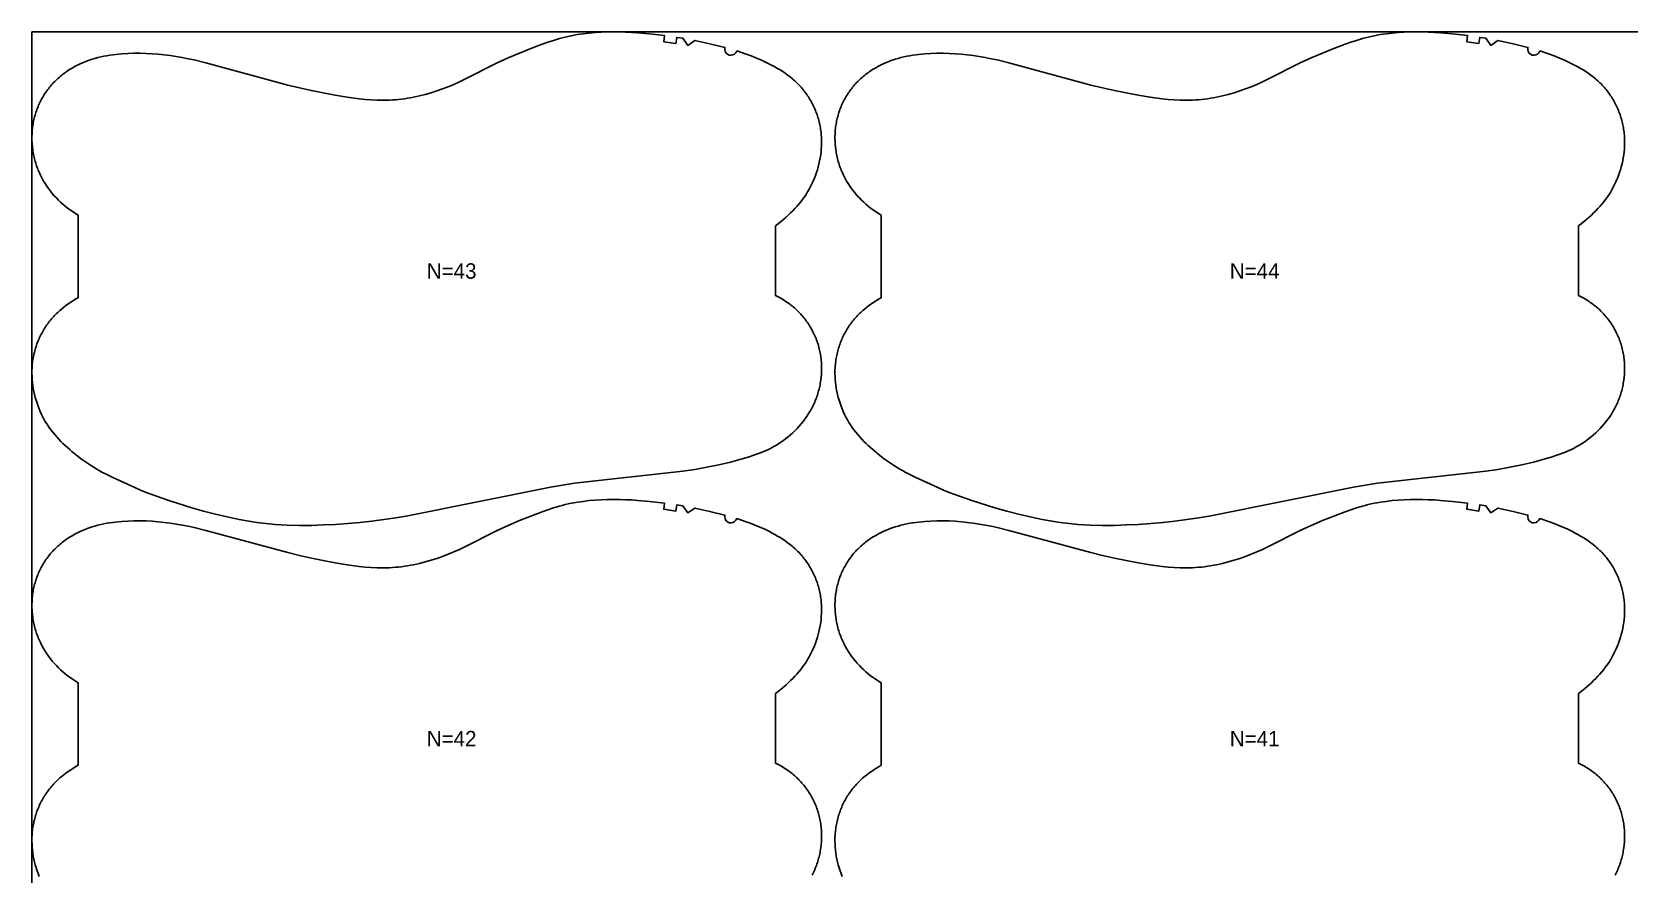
# Model space of a CAD drawing. Header units: inches. Extents: x 0 to 1823, y 0 to 1073.
# Drawn here: x 0 to 519, y 799 to 1073 of the extents above; entities that cross this region are included whole.
import ezdxf

# ---------------------------------------------------------------- set-up
doc = ezdxf.new("R2010")
doc.units = ezdxf.units.IN

msp = doc.modelspace()

# ---------------------------------------------------------------- linework, layer by layer
at = {"layer": '1'}
for points in [[(0, 0), (1822.6441, 0), (1822.6441, 1072.648), (0, 1072.648), (0, 0)], [(229.0674, 1066.4576), (232.1868, 1065.4192), (233.7298, 1064.8539), (235.2591, 1064.2532), (237.0715, 1063.4814), (237.9678, 1063.073), (238.8568, 1062.6488), (239.7379, 1062.2084), (240.6105, 1061.751), (241.4741, 1061.2761), (242.3281, 1060.7831), (243.1718, 1060.2715), (244.0034, 1059.7401), (244.8208, 1059.1879), (245.6222, 1058.6138), (246.4056, 1058.0166), (247.169, 1057.3954), (247.5425, 1057.0755), (247.9103, 1056.7491), (248.2722, 1056.4161), (248.6277, 1056.0764), (248.9769, 1055.7299), (249.3194, 1055.3768), (249.6553, 1055.0171), (249.9844, 1054.651), (250.3066, 1054.2788), (250.6219, 1053.9004), (250.9301, 1053.5162), (251.2312, 1053.1262), (251.525, 1052.7306), (251.8115, 1052.3296), (252.0905, 1051.9233), (252.362, 1051.5118), (252.6259, 1051.0954), (252.8821, 1050.6742), (253.1304, 1050.2483), (253.3709, 1049.818), (253.6033, 1049.3832), (253.8277, 1048.9443), (254.0439, 1048.5013), (254.2519, 1048.0545), (254.4516, 1047.604), (254.643, 1047.1498), (254.826, 1046.6923), (255.0005, 1046.2315), (255.1664, 1045.7676), (255.3237, 1045.3008), (255.4723, 1044.8312), (255.6122, 1044.359), (255.7432, 1043.8843), (255.8654, 1043.4073), (255.9786, 1042.9281), (256.0827, 1042.447), (256.1778, 1041.964), (256.2639, 1041.4793), (256.341, 1040.9931), (256.4092, 1040.5055), (256.4686, 1040.0167), (256.5193, 1039.5268), (256.5613, 1039.0361), (256.5948, 1038.5446), (256.6361, 1037.5601), (256.6441, 1036.5745), (256.6191, 1035.5892), (256.5618, 1034.6053), (256.4727, 1033.6241), (256.3524, 1032.6465), (256.2013, 1031.6732), (256.0198, 1030.705), (255.8084, 1029.7427), (255.5676, 1028.7871), (255.2979, 1027.839), (254.9996, 1026.8992), (254.6732, 1025.9685), (254.3187, 1025.0482), (253.9361, 1024.1392), (253.5255, 1023.243), (253.0868, 1022.3607), (252.62, 1021.4935), (252.1252, 1020.6427), (251.6022, 1019.8094), (251.0514, 1018.9945), (250.4742, 1018.198), (249.8724, 1017.4194), (249.2478, 1016.6582), (248.602, 1015.914), (247.9369, 1015.1864), (247.2541, 1014.4749), (246.5554, 1013.7791), (245.8424, 1013.0985), (245.116, 1012.4327), (244.3769, 1011.7812), (243.6259, 1011.1434), (242.091, 1009.9072), (241.6441, 1009.5701), (241.6441, 986.9804), (241.6676, 986.9693), (242.5444, 986.5203), (243.4063, 986.0425), (244.2518, 985.536), (245.0796, 985.0009), (245.4864, 984.7228), (245.8882, 984.4375), (246.2849, 984.1453), (246.6763, 983.8461), (247.0622, 983.5399), (247.4424, 983.2268), (247.8168, 982.9067), (248.1851, 982.5798), (248.5472, 982.246), (248.9029, 981.9054), (249.2521, 981.558), (249.5946, 981.204), (249.9303, 980.8434), (250.2591, 980.4765), (250.5807, 980.1033), (250.8952, 979.724), (251.2023, 979.3388), (251.502, 978.9477), (251.7941, 978.551), (252.0785, 978.1487), (252.355, 977.741), (252.6236, 977.3281), (252.884, 976.91), (253.1363, 976.487), (253.3801, 976.0591), (253.6155, 975.6265), (253.8423, 975.1894), (254.0604, 974.7478), (254.2699, 974.3021), (254.4707, 973.8524), (254.6628, 973.3989), (254.8461, 972.9417), (255.0206, 972.481), (255.1863, 972.0171), (255.3432, 971.5501), (255.4913, 971.0802), (255.6305, 970.6076), (255.7607, 970.1324), (255.8821, 969.6549), (255.9944, 969.1752), (256.0978, 968.6935), (256.1922, 968.21), (256.2775, 967.7249), (256.3538, 967.2383), (256.4212, 966.7505), (256.4796, 966.2614), (256.5291, 965.7714), (256.5697, 965.2806), (256.6015, 964.789), (256.6244, 964.297), (256.6386, 963.8045), (256.6441, 963.3118), (256.6408, 962.8191), (256.6288, 962.3265), (256.6082, 961.8341), (256.579, 961.3421), (256.4949, 960.36), (256.3766, 959.3813), (256.3048, 958.8937), (256.2244, 958.4075), (256.1355, 957.9227), (256.0382, 957.4396), (255.9324, 956.9584), (255.8181, 956.4791), (255.6953, 956.0021), (255.5641, 955.5273), (255.4245, 955.055), (255.2764, 954.5854), (255.1198, 954.1185), (254.9549, 953.6546), (254.7815, 953.1939), (254.5997, 952.7364), (254.4095, 952.2824), (254.2111, 951.8319), (254.0045, 951.385), (253.7899, 950.9419), (253.5675, 950.5026), (253.3373, 950.0672), (252.8543, 949.2085), (252.342, 948.3667), (251.8015, 947.5424), (251.2338, 946.7365), (250.6401, 945.9496), (250.0214, 945.1825), (249.3785, 944.4359), (248.7122, 943.7102), (248.0232, 943.006), (247.3124, 942.3239), (246.5805, 941.6645), (245.8282, 941.0283), (245.0564, 940.4159), (244.2659, 939.8278), (243.4575, 939.2642), (242.6324, 938.7254), (241.7915, 938.2114), (240.9359, 937.7225), (240.0664, 937.2589), (239.1842, 936.8208), (238.2901, 936.4082), (237.3854, 936.021), (236.4709, 935.6573), (235.5481, 935.3146), (234.6179, 934.9906), (232.7402, 934.3893), (230.8472, 933.8344), (227.0398, 932.8132), (223.2068, 931.9015), (219.3478, 931.1009), (215.4656, 930.4218), (211.5645, 929.8669), (176.3116, 925.9564), (168.5343, 924.6773), (122.1784, 915.3152), (118.2896, 914.6766), (110.4806, 913.6023), (106.5644, 913.1621), (102.6396, 912.8056), (98.7081, 912.5309), (94.7721, 912.3331), (90.8328, 912.2133), (86.8913, 912.18), (82.9514, 912.264), (80.9835, 912.3607), (79.0179, 912.4968), (77.0555, 912.6731), (75.0973, 912.8903), (73.144, 913.1487), (71.1959, 913.4455), (67.3164, 914.1414), (63.4599, 914.9529), (59.6252, 915.8618), (55.811, 916.8541), (51.9676, 917.9403), (44.497, 920.2814), (40.7654, 921.5532), (38.9142, 922.2278), (37.0776, 922.9389), (35.2579, 923.6914), (33.4514, 924.4767), (26.2767, 927.7503), (24.5064, 928.6148), (22.7622, 929.5278), (21.9026, 930.0073), (21.0518, 930.5025), (19.3761, 931.5376), (17.7347, 932.628), (16.1268, 933.7686), (14.5531, 934.9557), (13.0182, 936.192), (12.2672, 936.8297), (11.5281, 937.4812), (10.8017, 938.147), (10.0887, 938.8276), (9.39, 939.5234), (8.7072, 940.2349), (8.042, 940.9625), (7.3963, 941.7067), (6.7716, 942.4679), (6.1698, 943.2465), (5.5927, 944.0431), (5.0419, 944.8579), (4.5189, 945.6912), (4.024, 946.5421), (3.5573, 947.4092), (3.1186, 948.2915), (2.7079, 949.1878), (2.3254, 950.0967), (1.9709, 951.0171), (1.6445, 951.9477), (1.3462, 952.8875), (1.0764, 953.8356), (0.8356, 954.7912), (0.6242, 955.7535), (0.4428, 956.7217), (0.2916, 957.695), (0.1713, 958.6726), (0.0823, 959.6538), (0.025, 960.6377), (0, 961.623), (0.0079, 962.6086), (0.0493, 963.5931), (0.0828, 964.0846), (0.1248, 964.5753), (0.1755, 965.0652), (0.2349, 965.554), (0.3031, 966.0416), (0.3802, 966.5278), (0.4663, 967.0125), (0.5613, 967.4955), (0.6655, 967.9766), (0.7787, 968.4558), (0.9008, 968.9328), (1.0319, 969.4075), (1.1717, 969.8797), (1.3204, 970.3493), (1.4777, 970.8161), (1.6436, 971.28), (1.8181, 971.7408), (2.0011, 972.1983), (2.1924, 972.6525), (2.3922, 973.103), (2.6002, 973.5499), (2.8164, 973.9928), (3.0408, 974.4317), (3.2732, 974.8665), (3.5136, 975.2969), (3.762, 975.7227), (4.0182, 976.1439), (4.282, 976.5604), (4.5536, 976.9718), (4.8326, 977.3781), (5.1191, 977.7791), (5.4129, 978.1747), (5.714, 978.5647), (6.0222, 978.9489), (6.3375, 979.3273), (6.6597, 979.6995), (6.9888, 980.0656), (7.3247, 980.4253), (7.6672, 980.7784), (8.0163, 981.1249), (8.3719, 981.4646), (8.7337, 981.7976), (9.1015, 982.124), (9.4751, 982.4439), (10.2385, 983.0652), (11.0218, 983.6623), (11.8232, 984.2364), (12.6407, 984.7886), (13.4723, 985.32), (14.3159, 985.8317), (15, 986.2265), (15, 1013.0786), (14.8525, 1013.1629), (14.0116, 1013.6768), (13.1865, 1014.2157), (12.3782, 1014.7792), (11.5877, 1015.3674), (10.8159, 1015.9798), (10.0636, 1016.6159), (9.3317, 1017.2754), (8.6208, 1017.9575), (7.9319, 1018.6616), (7.2655, 1019.3874), (6.6226, 1020.134), (6.0039, 1020.9011), (5.4102, 1021.688), (4.8426, 1022.4939), (4.3021, 1023.3182), (3.7898, 1024.16), (3.3068, 1025.0187), (3.0766, 1025.4541), (2.8541, 1025.8934), (2.6396, 1026.3365), (2.433, 1026.7834), (2.2345, 1027.2339), (2.0444, 1027.6879), (1.8626, 1028.1454), (1.6892, 1028.6061), (1.5242, 1029.07), (1.3677, 1029.5369), (1.2196, 1030.0065), (1.08, 1030.4788), (0.9488, 1030.9535), (0.826, 1031.4306), (0.7117, 1031.9099), (0.6059, 1032.3911), (0.5085, 1032.8742), (0.4197, 1033.3589), (0.3393, 1033.8452), (0.2674, 1034.3328), (0.1492, 1035.3115), (0.065, 1036.2936), (0.0358, 1036.7856), (0.0152, 1037.278), (0.0033, 1037.7706), (0, 1038.2633), (0.0054, 1038.756), (0.0196, 1039.2484), (0.0426, 1039.7405), (0.0744, 1040.2321), (0.115, 1040.7229), (0.1645, 1041.2129), (0.2229, 1041.702), (0.2902, 1042.1898), (0.3666, 1042.6764), (0.4519, 1043.1615), (0.5463, 1043.645), (0.6496, 1044.1267), (0.762, 1044.6063), (0.8833, 1045.0839), (1.0136, 1045.559), (1.1528, 1046.0317), (1.3008, 1046.5016), (1.4577, 1046.9686), (1.6235, 1047.4325), (1.798, 1047.8932), (1.9813, 1048.3503), (2.1734, 1048.8039), (2.3741, 1049.2536), (2.5836, 1049.6993), (2.8018, 1050.1408), (3.0285, 1050.578), (3.2639, 1051.0106), (3.5078, 1051.4385), (3.76, 1051.8615), (4.0205, 1052.2796), (4.289, 1052.6925), (4.5656, 1053.1002), (4.85, 1053.5025), (5.142, 1053.8992), (5.4417, 1054.2903), (5.7489, 1054.6755), (6.0633, 1055.0548), (6.385, 1055.428), (6.7137, 1055.7949), (7.0494, 1056.1555), (7.3919, 1056.5095), (7.7411, 1056.8569), (8.0969, 1057.1975), (8.459, 1057.5313), (8.8273, 1057.8582), (9.2017, 1058.1783), (9.5819, 1058.4914), (9.9678, 1058.7976), (10.3591, 1059.0968), (10.7558, 1059.389), (11.1577, 1059.6742), (11.5645, 1059.9524), (12.3923, 1060.4875), (13.2378, 1060.994), (14.0996, 1061.4718), (14.9764, 1061.9208), (15.8671, 1062.3412), (16.7704, 1062.7334), (17.6854, 1063.0979), (18.6109, 1063.435), (19.5459, 1063.7452), (20.4893, 1064.0288), (21.44, 1064.2864), (22.397, 1064.5183), (23.3595, 1064.7258), (24.327, 1064.9101), (25.2987, 1065.0725), (26.2739, 1065.2142), (27.2522, 1065.3366), (29.2148, 1065.5282), (31.1819, 1065.6559), (33.1513, 1065.7226), (35.1214, 1065.7294), (37.0907, 1065.6778), (39.0576, 1065.5694), (41.0213, 1065.4081), (42.981, 1065.1984), (44.9358, 1064.9447), (46.8849, 1064.6505), (48.8272, 1064.3158), (50.7616, 1063.94), (52.6871, 1063.5223), (56.5116, 1062.5742), (83.1473, 1055.3858), (86.9761, 1054.4511), (90.8213, 1053.5865), (94.6828, 1052.798), (98.5583, 1052.0826), (102.4467, 1051.4431), (106.352, 1050.914), (108.3125, 1050.7051), (110.2771, 1050.5455), (112.2447, 1050.4462), (113.2291, 1050.4225), (114.2137, 1050.418), (115.1983, 1050.4338), (116.1826, 1050.4698), (117.1661, 1050.5256), (118.1484, 1050.6008), (119.1293, 1050.6952), (120.1082, 1050.8083), (121.0848, 1050.9397), (122.0588, 1051.0892), (123.0297, 1051.2562), (123.9974, 1051.4404), (125.9228, 1051.8583), (127.8338, 1052.3387), (129.7296, 1052.8779), (131.609, 1053.4724), (133.4698, 1054.1219), (135.3098, 1054.8269), (137.1269, 1055.5876), (138.92, 1056.4021), (140.6939, 1057.2593), (151.2448, 1062.597), (154.8272, 1064.2387), (158.4529, 1065.7843), (162.1102, 1067.2515), (165.801, 1068.6344), (167.661, 1069.2885), (169.5331, 1069.9056), (171.4198, 1070.4727), (172.3693, 1070.7334), (173.3234, 1070.9768), (174.2821, 1071.2016), (175.2452, 1071.4079), (176.2122, 1071.5962), (177.1827, 1071.7669), (179.1323, 1072.0576), (181.0905, 1072.2839), (183.0539, 1072.45), (185.021, 1072.5618), (186.9905, 1072.6257), (188.9612, 1072.648), (190.9319, 1072.6341), (192.9019, 1072.5844), (194.8704, 1072.4981), (196.8367, 1072.3747), (200.7612, 1072.0221), (205.6234, 1071.4432), (205.365, 1069.46), (209.2859, 1068.9109), (209.5847, 1070.8884), (211.5603, 1070.5771), (213.1784, 1068.27), (215.4973, 1069.8711), (220.3749, 1068.7765), (225.2304, 1067.5879), (225.1548, 1066.9701), (225.2728, 1066.3589), (225.5729, 1065.8137), (226.0261, 1065.3871), (226.5885, 1065.1205), (227.2057, 1065.0396), (227.8178, 1065.1524), (228.3656, 1065.4479), (228.796, 1065.8975), (229.0674, 1066.4576)], [(490.0674, 1066.4576), (493.1868, 1065.4192), (494.7298, 1064.8539), (496.2591, 1064.2532), (498.0715, 1063.4814), (498.9678, 1063.073), (499.8568, 1062.6488), (500.7379, 1062.2084), (501.6105, 1061.751), (502.4741, 1061.2761), (503.3281, 1060.7831), (504.1718, 1060.2715), (505.0034, 1059.7401), (505.8208, 1059.1879), (506.6222, 1058.6138), (507.4056, 1058.0166), (508.169, 1057.3954), (508.5425, 1057.0755), (508.9103, 1056.7491), (509.2722, 1056.4161), (509.6277, 1056.0764), (509.9769, 1055.7299), (510.3194, 1055.3768), (510.6553, 1055.0171), (510.9844, 1054.651), (511.3066, 1054.2788), (511.6219, 1053.9004), (511.9301, 1053.5162), (512.2312, 1053.1262), (512.525, 1052.7306), (512.8115, 1052.3296), (513.0905, 1051.9233), (513.362, 1051.5118), (513.6259, 1051.0954), (513.8821, 1050.6742), (514.1304, 1050.2483), (514.3709, 1049.818), (514.6033, 1049.3832), (514.8277, 1048.9443), (515.0439, 1048.5013), (515.2519, 1048.0545), (515.4516, 1047.604), (515.643, 1047.1498), (515.826, 1046.6923), (516.0005, 1046.2315), (516.1664, 1045.7676), (516.3237, 1045.3008), (516.4723, 1044.8312), (516.6122, 1044.359), (516.7432, 1043.8843), (516.8654, 1043.4073), (516.9786, 1042.9281), (517.0827, 1042.447), (517.1778, 1041.964), (517.2639, 1041.4793), (517.341, 1040.9931), (517.4092, 1040.5055), (517.4686, 1040.0167), (517.5193, 1039.5268), (517.5613, 1039.0361), (517.5948, 1038.5446), (517.6361, 1037.5601), (517.6441, 1036.5745), (517.6191, 1035.5892), (517.5618, 1034.6053), (517.4727, 1033.6241), (517.3524, 1032.6465), (517.2013, 1031.6732), (517.0198, 1030.705), (516.8084, 1029.7427), (516.5676, 1028.7871), (516.2979, 1027.839), (515.9996, 1026.8992), (515.6732, 1025.9685), (515.3187, 1025.0482), (514.9361, 1024.1392), (514.5255, 1023.243), (514.0868, 1022.3607), (513.62, 1021.4935), (513.1252, 1020.6427), (512.6022, 1019.8094), (512.0514, 1018.9945), (511.4742, 1018.198), (510.8724, 1017.4194), (510.2478, 1016.6582), (509.602, 1015.914), (508.9369, 1015.1864), (508.2541, 1014.4749), (507.5554, 1013.7791), (506.8424, 1013.0985), (506.116, 1012.4327), (505.3769, 1011.7812), (504.6259, 1011.1434), (503.091, 1009.9072), (502.6441, 1009.5701), (502.6441, 986.9804), (502.6676, 986.9693), (503.5444, 986.5203), (504.4063, 986.0425), (505.2518, 985.536), (506.0796, 985.0009), (506.4864, 984.7228), (506.8882, 984.4375), (507.2849, 984.1453), (507.6763, 983.8461), (508.0622, 983.5399), (508.4424, 983.2268), (508.8168, 982.9067), (509.1851, 982.5798), (509.5472, 982.246), (509.9029, 981.9054), (510.2521, 981.558), (510.5946, 981.204), (510.9303, 980.8434), (511.2591, 980.4765), (511.5807, 980.1033), (511.8952, 979.724), (512.2023, 979.3388), (512.502, 978.9477), (512.7941, 978.551), (513.0785, 978.1487), (513.355, 977.741), (513.6236, 977.3281), (513.884, 976.91), (514.1363, 976.487), (514.3801, 976.0591), (514.6155, 975.6265), (514.8423, 975.1894), (515.0604, 974.7478), (515.2699, 974.3021), (515.4707, 973.8524), (515.6628, 973.3989), (515.8461, 972.9417), (516.0206, 972.481), (516.1863, 972.0171), (516.3432, 971.5501), (516.4913, 971.0802), (516.6305, 970.6076), (516.7607, 970.1324), (516.8821, 969.6549), (516.9944, 969.1752), (517.0978, 968.6935), (517.1922, 968.21), (517.2775, 967.7249), (517.3538, 967.2383), (517.4212, 966.7505), (517.4796, 966.2614), (517.5291, 965.7714), (517.5697, 965.2806), (517.6015, 964.789), (517.6244, 964.297), (517.6386, 963.8045), (517.6441, 963.3118), (517.6408, 962.8191), (517.6288, 962.3265), (517.6082, 961.8341), (517.579, 961.3421), (517.4949, 960.36), (517.3766, 959.3813), (517.3048, 958.8937), (517.2244, 958.4075), (517.1355, 957.9227), (517.0382, 957.4396), (516.9324, 956.9584), (516.8181, 956.4791), (516.6953, 956.0021), (516.5641, 955.5273), (516.4245, 955.055), (516.2764, 954.5854), (516.1198, 954.1185), (515.9549, 953.6546), (515.7815, 953.1939), (515.5997, 952.7364), (515.4095, 952.2824), (515.2111, 951.8319), (515.0045, 951.385), (514.7899, 950.9419), (514.5675, 950.5026), (514.3373, 950.0672), (513.8543, 949.2085), (513.342, 948.3667), (512.8015, 947.5424), (512.2338, 946.7365), (511.6401, 945.9496), (511.0214, 945.1825), (510.3785, 944.4359), (509.7122, 943.7102), (509.0232, 943.006), (508.3124, 942.3239), (507.5805, 941.6645), (506.8282, 941.0283), (506.0564, 940.4159), (505.2659, 939.8278), (504.4575, 939.2642), (503.6324, 938.7254), (502.7915, 938.2114), (501.9359, 937.7225), (501.0664, 937.2589), (500.1842, 936.8208), (499.2901, 936.4082), (498.3854, 936.021), (497.4709, 935.6573), (496.5481, 935.3146), (495.6179, 934.9906), (493.7402, 934.3893), (491.8472, 933.8344), (488.0398, 932.8132), (484.2068, 931.9015), (480.3478, 931.1009), (476.4656, 930.4218), (472.5645, 929.8669), (437.3116, 925.9564), (429.5343, 924.6773), (383.1784, 915.3152), (379.2896, 914.6766), (371.4806, 913.6023), (367.5644, 913.1621), (363.6396, 912.8056), (359.7081, 912.5309), (355.7721, 912.3331), (351.8328, 912.2133), (347.8913, 912.18), (343.9514, 912.264), (341.9835, 912.3607), (340.0179, 912.4968), (338.0555, 912.6731), (336.0973, 912.8903), (334.144, 913.1487), (332.1959, 913.4455), (328.3164, 914.1414), (324.4599, 914.9529), (320.6252, 915.8618), (316.811, 916.8541), (312.9676, 917.9403), (305.497, 920.2814), (301.7654, 921.5532), (299.9142, 922.2278), (298.0776, 922.9389), (296.2579, 923.6914), (294.4514, 924.4767), (287.2767, 927.7503), (285.5064, 928.6148), (283.7622, 929.5278), (282.9026, 930.0073), (282.0518, 930.5025), (280.3761, 931.5376), (278.7347, 932.628), (277.1268, 933.7686), (275.5531, 934.9557), (274.0182, 936.192), (273.2672, 936.8297), (272.5281, 937.4812), (271.8017, 938.147), (271.0887, 938.8276), (270.39, 939.5234), (269.7072, 940.2349), (269.042, 940.9625), (268.3963, 941.7067), (267.7716, 942.4679), (267.1698, 943.2465), (266.5927, 944.0431), (266.0419, 944.8579), (265.5189, 945.6912), (265.024, 946.5421), (264.5573, 947.4092), (264.1186, 948.2915), (263.7079, 949.1878), (263.3254, 950.0967), (262.9709, 951.0171), (262.6445, 951.9477), (262.3462, 952.8875), (262.0764, 953.8356), (261.8356, 954.7912), (261.6242, 955.7535), (261.4428, 956.7217), (261.2916, 957.695), (261.1713, 958.6726), (261.0823, 959.6538), (261.025, 960.6377), (261, 961.623), (261.0079, 962.6086), (261.0493, 963.5931), (261.0828, 964.0846), (261.1248, 964.5753), (261.1755, 965.0652), (261.2349, 965.554), (261.3031, 966.0416), (261.3802, 966.5278), (261.4663, 967.0125), (261.5613, 967.4955), (261.6655, 967.9766), (261.7787, 968.4558), (261.9008, 968.9328), (262.0319, 969.4075), (262.1717, 969.8797), (262.3204, 970.3493), (262.4777, 970.8161), (262.6436, 971.28), (262.8181, 971.7408), (263.0011, 972.1983), (263.1924, 972.6525), (263.3922, 973.103), (263.6002, 973.5499), (263.8164, 973.9928), (264.0408, 974.4317), (264.2732, 974.8665), (264.5136, 975.2969), (264.762, 975.7227), (265.0182, 976.1439), (265.282, 976.5604), (265.5536, 976.9718), (265.8326, 977.3781), (266.1191, 977.7791), (266.4129, 978.1747), (266.714, 978.5647), (267.0222, 978.9489), (267.3375, 979.3273), (267.6597, 979.6995), (267.9888, 980.0656), (268.3247, 980.4253), (268.6672, 980.7784), (269.0163, 981.1249), (269.3719, 981.4646), (269.7337, 981.7976), (270.1015, 982.124), (270.4751, 982.4439), (271.2385, 983.0652), (272.0218, 983.6623), (272.8232, 984.2364), (273.6407, 984.7886), (274.4723, 985.32), (275.3159, 985.8317), (276, 986.2265), (276, 1013.0786), (275.8525, 1013.1629), (275.0116, 1013.6768), (274.1865, 1014.2157), (273.3782, 1014.7792), (272.5877, 1015.3674), (271.8159, 1015.9798), (271.0636, 1016.6159), (270.3317, 1017.2754), (269.6208, 1017.9575), (268.9319, 1018.6616), (268.2655, 1019.3874), (267.6226, 1020.134), (267.0039, 1020.9011), (266.4102, 1021.688), (265.8426, 1022.4939), (265.3021, 1023.3182), (264.7898, 1024.16), (264.3068, 1025.0187), (264.0766, 1025.4541), (263.8541, 1025.8934), (263.6396, 1026.3365), (263.433, 1026.7834), (263.2345, 1027.2339), (263.0444, 1027.6879), (262.8626, 1028.1454), (262.6892, 1028.6061), (262.5242, 1029.07), (262.3677, 1029.5369), (262.2196, 1030.0065), (262.08, 1030.4788), (261.9488, 1030.9535), (261.826, 1031.4306), (261.7117, 1031.9099), (261.6059, 1032.3911), (261.5085, 1032.8742), (261.4197, 1033.3589), (261.3393, 1033.8452), (261.2674, 1034.3328), (261.1492, 1035.3115), (261.065, 1036.2936), (261.0358, 1036.7856), (261.0152, 1037.278), (261.0033, 1037.7706), (261, 1038.2633), (261.0054, 1038.756), (261.0196, 1039.2484), (261.0426, 1039.7405), (261.0744, 1040.2321), (261.115, 1040.7229), (261.1645, 1041.2129), (261.2229, 1041.702), (261.2902, 1042.1898), (261.3666, 1042.6764), (261.4519, 1043.1615), (261.5463, 1043.645), (261.6496, 1044.1267), (261.762, 1044.6063), (261.8833, 1045.0839), (262.0136, 1045.559), (262.1528, 1046.0317), (262.3008, 1046.5016), (262.4577, 1046.9686), (262.6235, 1047.4325), (262.798, 1047.8932), (262.9813, 1048.3503), (263.1734, 1048.8039), (263.3741, 1049.2536), (263.5836, 1049.6993), (263.8018, 1050.1408), (264.0285, 1050.578), (264.2639, 1051.0106), (264.5078, 1051.4385), (264.76, 1051.8615), (265.0205, 1052.2796), (265.289, 1052.6925), (265.5656, 1053.1002), (265.85, 1053.5025), (266.142, 1053.8992), (266.4417, 1054.2903), (266.7489, 1054.6755), (267.0633, 1055.0548), (267.385, 1055.428), (267.7137, 1055.7949), (268.0494, 1056.1555), (268.3919, 1056.5095), (268.7411, 1056.8569), (269.0969, 1057.1975), (269.459, 1057.5313), (269.8273, 1057.8582), (270.2017, 1058.1783), (270.5819, 1058.4914), (270.9678, 1058.7976), (271.3591, 1059.0968), (271.7558, 1059.389), (272.1577, 1059.6742), (272.5645, 1059.9524), (273.3923, 1060.4875), (274.2378, 1060.994), (275.0996, 1061.4718), (275.9764, 1061.9208), (276.8671, 1062.3412), (277.7704, 1062.7334), (278.6854, 1063.0979), (279.6109, 1063.435), (280.5459, 1063.7452), (281.4893, 1064.0288), (282.44, 1064.2864), (283.397, 1064.5183), (284.3595, 1064.7258), (285.327, 1064.9101), (286.2987, 1065.0725), (287.2739, 1065.2142), (288.2522, 1065.3366), (290.2148, 1065.5282), (292.1819, 1065.6559), (294.1513, 1065.7226), (296.1214, 1065.7294), (298.0907, 1065.6778), (300.0576, 1065.5694), (302.0213, 1065.4081), (303.981, 1065.1984), (305.9358, 1064.9447), (307.8849, 1064.6505), (309.8272, 1064.3158), (311.7616, 1063.94), (313.6871, 1063.5223), (317.5116, 1062.5742), (344.1473, 1055.3858), (347.9761, 1054.4511), (351.8213, 1053.5865), (355.6828, 1052.798), (359.5583, 1052.0826), (363.4467, 1051.4431), (367.352, 1050.914), (369.3125, 1050.7051), (371.2771, 1050.5455), (373.2447, 1050.4462), (374.2291, 1050.4225), (375.2137, 1050.418), (376.1983, 1050.4338), (377.1826, 1050.4698), (378.1661, 1050.5256), (379.1484, 1050.6008), (380.1293, 1050.6952), (381.1082, 1050.8083), (382.0848, 1050.9397), (383.0588, 1051.0892), (384.0297, 1051.2562), (384.9974, 1051.4404), (386.9228, 1051.8583), (388.8338, 1052.3387), (390.7296, 1052.8779), (392.609, 1053.4724), (394.4698, 1054.1219), (396.3098, 1054.8269), (398.1269, 1055.5876), (399.92, 1056.4021), (401.6939, 1057.2593), (412.2448, 1062.597), (415.8272, 1064.2387), (419.4529, 1065.7843), (423.1102, 1067.2515), (426.801, 1068.6344), (428.661, 1069.2885), (430.5331, 1069.9056), (432.4198, 1070.4727), (433.3693, 1070.7334), (434.3234, 1070.9768), (435.2821, 1071.2016), (436.2452, 1071.4079), (437.2122, 1071.5962), (438.1827, 1071.7669), (440.1323, 1072.0576), (442.0905, 1072.2839), (444.0539, 1072.45), (446.021, 1072.5618), (447.9905, 1072.6257), (449.9612, 1072.648), (451.9319, 1072.6341), (453.9019, 1072.5844), (455.8704, 1072.4981), (457.8367, 1072.3747), (461.7612, 1072.0221), (466.6234, 1071.4432), (466.365, 1069.46), (470.2859, 1068.9109), (470.5847, 1070.8884), (472.5603, 1070.5771), (474.1784, 1068.27), (476.4973, 1069.8711), (481.3749, 1068.7765), (486.2304, 1067.5879), (486.1548, 1066.9701), (486.2728, 1066.3589), (486.5729, 1065.8137), (487.0261, 1065.3871), (487.5885, 1065.1205), (488.2057, 1065.0396), (488.8178, 1065.1524), (489.3656, 1065.4479), (489.796, 1065.8975), (490.0674, 1066.4576)]]:
    msp.add_lwpolyline(points, close=True, dxfattribs=at)
for points in [[(2.3254, 798.0667), (1.9709, 798.9871), (1.6445, 799.9177), (1.3462, 800.8575), (1.0764, 801.8056), (0.8356, 802.7612), (0.6242, 803.7235), (0.4428, 804.6917), (0.2916, 805.665), (0.1713, 806.6426), (0.0823, 807.6238), (0.025, 808.6077), (0, 809.593), (0.0079, 810.5786), (0.0493, 811.5631), (0.0828, 812.0546), (0.1248, 812.5453), (0.1755, 813.0352), (0.2349, 813.524), (0.3031, 814.0116), (0.3802, 814.4978), (0.4663, 814.9825), (0.5613, 815.4655), (0.6655, 815.9466), (0.7787, 816.4258), (0.9008, 816.9028), (1.0319, 817.3775), (1.1717, 817.8497), (1.3204, 818.3193), (1.4777, 818.7861), (1.6436, 819.25), (1.8181, 819.7108), (2.0011, 820.1683), (2.1924, 820.6225), (2.3922, 821.073), (2.6002, 821.5199), (2.8164, 821.9628), (3.0408, 822.4017), (3.2732, 822.8365), (3.5136, 823.2669), (3.762, 823.6927), (4.0182, 824.1139), (4.282, 824.5304), (4.5536, 824.9418), (4.8326, 825.3481), (5.1191, 825.7491), (5.4129, 826.1447), (5.714, 826.5347), (6.0222, 826.9189), (6.3375, 827.2973), (6.6597, 827.6695), (6.9888, 828.0356), (7.3247, 828.3953), (7.6672, 828.7484), (8.0163, 829.0949), (8.3719, 829.4346), (8.7337, 829.7676), (9.1015, 830.094), (9.4751, 830.4139), (10.2385, 831.0352), (11.0218, 831.6323), (11.8232, 832.2064), (12.6407, 832.7586), (13.4723, 833.29), (14.3159, 833.8017), (15, 834.1965), (15, 861.0486), (14.8525, 861.1329), (14.0116, 861.6468), (13.1865, 862.1857), (12.3782, 862.7492), (11.5877, 863.3374), (10.8159, 863.9498), (10.0636, 864.5859), (9.3317, 865.2454), (8.6208, 865.9275), (7.9319, 866.6316), (7.2655, 867.3574), (6.6226, 868.104), (6.0039, 868.8711), (5.4102, 869.658), (4.8426, 870.4639), (4.3021, 871.2882), (3.7898, 872.13), (3.3068, 872.9887), (3.0766, 873.4241), (2.8541, 873.8634), (2.6396, 874.3065), (2.433, 874.7534), (2.2345, 875.2039), (2.0444, 875.6579), (1.8626, 876.1154), (1.6892, 876.5761), (1.5242, 877.04), (1.3677, 877.5069), (1.2196, 877.9765), (1.08, 878.4488), (0.9488, 878.9235), (0.826, 879.4006), (0.7117, 879.8799), (0.6059, 880.3611), (0.5085, 880.8442), (0.4197, 881.3289), (0.3393, 881.8152), (0.2674, 882.3028), (0.1492, 883.2815), (0.065, 884.2636), (0.0358, 884.7556), (0.0152, 885.248), (0.0033, 885.7406), (0, 886.2333), (0.0054, 886.726), (0.0196, 887.2184), (0.0426, 887.7105), (0.0744, 888.2021), (0.115, 888.6929), (0.1645, 889.1829), (0.2229, 889.672), (0.2902, 890.1598), (0.3666, 890.6464), (0.4519, 891.1315), (0.5463, 891.615), (0.6496, 892.0967), (0.762, 892.5763), (0.8833, 893.0539), (1.0136, 893.529), (1.1528, 894.0017), (1.3008, 894.4716), (1.4577, 894.9386), (1.6235, 895.4025), (1.798, 895.8632), (1.9813, 896.3203), (2.1734, 896.7739), (2.3741, 897.2236), (2.5836, 897.6693), (2.8018, 898.1108), (3.0285, 898.548), (3.2639, 898.9806), (3.5078, 899.4085), (3.76, 899.8315), (4.0205, 900.2496), (4.289, 900.6625), (4.5656, 901.0702), (4.85, 901.4725), (5.142, 901.8692), (5.4417, 902.2603), (5.7489, 902.6455), (6.0633, 903.0248), (6.385, 903.398), (6.7137, 903.7649), (7.0494, 904.1255), (7.3919, 904.4795), (7.7411, 904.8269), (8.0969, 905.1675), (8.459, 905.5013), (8.8273, 905.8282), (9.2017, 906.1483), (9.5819, 906.4614), (9.9678, 906.7676), (10.3591, 907.0668), (10.7558, 907.359), (11.1577, 907.6442), (11.5645, 907.9224), (12.3923, 908.4575), (13.2378, 908.964), (14.0996, 909.4418), (14.9764, 909.8908), (15.8671, 910.3112), (16.7704, 910.7034), (17.6854, 911.0679), (18.6109, 911.405), (19.5459, 911.7152), (20.4893, 911.9988), (21.44, 912.2564), (22.397, 912.4883), (23.3595, 912.6958), (24.327, 912.8801), (25.2987, 913.0425), (26.2739, 913.1842), (27.2522, 913.3066), (29.2148, 913.4982), (31.1819, 913.6259), (33.1513, 913.6926), (35.1214, 913.6994), (37.0907, 913.6478), (39.0576, 913.5394), (41.0213, 913.3781), (42.981, 913.1684), (44.9358, 912.9147), (46.8849, 912.6205), (48.8272, 912.2858), (50.7616, 911.91), (52.6871, 911.4923), (56.5116, 910.5442), (83.1473, 903.3558), (86.9761, 902.4211), (90.8213, 901.5565), (94.6828, 900.768), (98.5583, 900.0526), (102.4467, 899.4131), (106.352, 898.884), (108.3125, 898.6751), (110.2771, 898.5155), (112.2447, 898.4162), (113.2291, 898.3925), (114.2137, 898.388), (115.1983, 898.4038), (116.1826, 898.4398), (117.1661, 898.4956), (118.1484, 898.5708), (119.1293, 898.6652), (120.1082, 898.7783), (121.0848, 898.9097), (122.0588, 899.0592), (123.0297, 899.2262), (123.9974, 899.4104), (125.9228, 899.8283), (127.8338, 900.3087), (129.7296, 900.8479), (131.609, 901.4424), (133.4698, 902.0919), (135.3098, 902.7969), (137.1269, 903.5576), (138.92, 904.3721), (140.6939, 905.2293), (151.2448, 910.567), (154.8272, 912.2087), (158.4529, 913.7543), (162.1102, 915.2215), (165.801, 916.6044), (167.661, 917.2585), (169.5331, 917.8756), (171.4198, 918.4427), (172.3693, 918.7034), (173.3234, 918.9468), (174.2821, 919.1716), (175.2452, 919.3779), (176.2122, 919.5662), (177.1827, 919.7369), (179.1323, 920.0276), (181.0905, 920.2539), (183.0539, 920.42), (185.021, 920.5318), (186.9905, 920.5957), (188.9612, 920.618), (190.9319, 920.6041), (192.9019, 920.5544), (194.8704, 920.4681), (196.8367, 920.3447), (200.7612, 919.9921), (205.6234, 919.4132), (205.365, 917.43), (209.2859, 916.8809), (209.5847, 918.8584), (211.5603, 918.5471), (213.1784, 916.24), (215.4973, 917.8411), (220.3749, 916.7465), (225.2304, 915.5579), (225.1548, 914.9401), (225.2728, 914.3289), (225.5729, 913.7837), (226.0261, 913.3571), (226.5885, 913.0905), (227.2057, 913.0096), (227.8178, 913.1224), (228.3656, 913.4179), (228.796, 913.8675), (229.0674, 914.4276), (229.0674, 914.4276), (232.1868, 913.3892), (233.7298, 912.8239), (235.2591, 912.2232), (237.0715, 911.4514), (237.9678, 911.043), (238.8568, 910.6188), (239.7379, 910.1784), (240.6105, 909.721), (241.4741, 909.2461), (242.3281, 908.7531), (243.1718, 908.2415), (244.0034, 907.7101), (244.8208, 907.1579), (245.6222, 906.5838), (246.4056, 905.9866), (247.169, 905.3654), (247.5425, 905.0455), (247.9103, 904.7191), (248.2722, 904.3861), (248.6277, 904.0464), (248.9769, 903.6999), (249.3194, 903.3468), (249.6553, 902.9871), (249.9844, 902.621), (250.3066, 902.2488), (250.6219, 901.8704), (250.9301, 901.4862), (251.2312, 901.0962), (251.525, 900.7006), (251.8115, 900.2996), (252.0905, 899.8933), (252.362, 899.4818), (252.6259, 899.0654), (252.8821, 898.6442), (253.1304, 898.2183), (253.3709, 897.788), (253.6033, 897.3532), (253.8277, 896.9143), (254.0439, 896.4713), (254.2519, 896.0245), (254.4516, 895.574), (254.643, 895.1198), (254.826, 894.6623), (255.0005, 894.2015), (255.1664, 893.7376), (255.3237, 893.2708), (255.4723, 892.8012), (255.6122, 892.329), (255.7432, 891.8543), (255.8654, 891.3773), (255.9786, 890.8981), (256.0827, 890.417), (256.1778, 889.934), (256.2639, 889.4493), (256.341, 888.9631), (256.4092, 888.4755), (256.4686, 887.9867), (256.5193, 887.4968), (256.5613, 887.0061), (256.5948, 886.5146), (256.6361, 885.5301), (256.6441, 884.5445), (256.6191, 883.5592), (256.5618, 882.5753), (256.4727, 881.5941), (256.3524, 880.6165), (256.2013, 879.6432), (256.0198, 878.675), (255.8084, 877.7127), (255.5676, 876.7571), (255.2979, 875.809), (254.9996, 874.8692), (254.6732, 873.9385), (254.3187, 873.0182), (253.9361, 872.1092), (253.5255, 871.213), (253.0868, 870.3307), (252.62, 869.4635), (252.1252, 868.6127), (251.6022, 867.7794), (251.0514, 866.9645), (250.4742, 866.168), (249.8724, 865.3894), (249.2478, 864.6282), (248.602, 863.884), (247.9369, 863.1564), (247.2541, 862.4449), (246.5554, 861.7491), (245.8424, 861.0685), (245.116, 860.4027), (244.3769, 859.7512), (243.6259, 859.1134), (242.091, 857.8772), (241.6441, 857.5401), (241.6441, 834.9504), (241.6676, 834.9393), (242.5444, 834.4903), (243.4063, 834.0125), (244.2518, 833.506), (245.0796, 832.9709), (245.4864, 832.6928), (245.8882, 832.4075), (246.2849, 832.1153), (246.6763, 831.8161), (247.0622, 831.5099), (247.4424, 831.1968), (247.8168, 830.8767), (248.1851, 830.5498), (248.5472, 830.216), (248.9029, 829.8754), (249.2521, 829.528), (249.5946, 829.174), (249.9303, 828.8134), (250.2591, 828.4465), (250.5807, 828.0733), (250.8952, 827.694), (251.2023, 827.3088), (251.502, 826.9177), (251.7941, 826.521), (252.0785, 826.1187), (252.355, 825.711), (252.6236, 825.2981), (252.884, 824.88), (253.1363, 824.457), (253.3801, 824.0291), (253.6155, 823.5965), (253.8423, 823.1594), (254.0604, 822.7178), (254.2699, 822.2721), (254.4707, 821.8224), (254.6628, 821.3689), (254.8461, 820.9117), (255.0206, 820.451), (255.1863, 819.9871), (255.3432, 819.5201), (255.4913, 819.0502), (255.6305, 818.5776), (255.7607, 818.1024), (255.8821, 817.6249), (255.9944, 817.1452), (256.0978, 816.6635), (256.1922, 816.18), (256.2775, 815.6949), (256.3538, 815.2083), (256.4212, 814.7205), (256.4796, 814.2314), (256.5291, 813.7414), (256.5697, 813.2506), (256.6015, 812.759), (256.6244, 812.267), (256.6386, 811.7745), (256.6441, 811.2818), (256.6408, 810.7891), (256.6288, 810.2965), (256.6082, 809.8041), (256.579, 809.3121), (256.4949, 808.33), (256.3766, 807.3513), (256.3048, 806.8637), (256.2244, 806.3775), (256.1355, 805.8927), (256.0382, 805.4096), (255.9324, 804.9284), (255.8181, 804.4491), (255.6953, 803.9721), (255.5641, 803.4973), (255.4245, 803.025), (255.2764, 802.5554), (255.1198, 802.0885), (254.9549, 801.6246), (254.7815, 801.1639), (254.5997, 800.7064), (254.4095, 800.2524), (254.2111, 799.8019), (254.0045, 799.355), (253.7899, 798.9119), (253.5675, 798.4726)], [(263.3254, 798.0667), (262.9709, 798.9871), (262.6445, 799.9177), (262.3462, 800.8575), (262.0764, 801.8056), (261.8356, 802.7612), (261.6242, 803.7235), (261.4428, 804.6917), (261.2916, 805.665), (261.1713, 806.6426), (261.0823, 807.6238), (261.025, 808.6077), (261, 809.593), (261.0079, 810.5786), (261.0493, 811.5631), (261.0828, 812.0546), (261.1248, 812.5453), (261.1755, 813.0352), (261.2349, 813.524), (261.3031, 814.0116), (261.3802, 814.4978), (261.4663, 814.9825), (261.5613, 815.4655), (261.6655, 815.9466), (261.7787, 816.4258), (261.9008, 816.9028), (262.0319, 817.3775), (262.1717, 817.8497), (262.3204, 818.3193), (262.4777, 818.7861), (262.6436, 819.25), (262.8181, 819.7108), (263.0011, 820.1683), (263.1924, 820.6225), (263.3922, 821.073), (263.6002, 821.5199), (263.8164, 821.9628), (264.0408, 822.4017), (264.2732, 822.8365), (264.5136, 823.2669), (264.762, 823.6927), (265.0182, 824.1139), (265.282, 824.5304), (265.5536, 824.9418), (265.8326, 825.3481), (266.1191, 825.7491), (266.4129, 826.1447), (266.714, 826.5347), (267.0222, 826.9189), (267.3375, 827.2973), (267.6597, 827.6695), (267.9888, 828.0356), (268.3247, 828.3953), (268.6672, 828.7484), (269.0163, 829.0949), (269.3719, 829.4346), (269.7337, 829.7676), (270.1015, 830.094), (270.4751, 830.4139), (271.2385, 831.0352), (272.0218, 831.6323), (272.8232, 832.2064), (273.6407, 832.7586), (274.4723, 833.29), (275.3159, 833.8017), (276, 834.1965), (276, 861.0486), (275.8525, 861.1329), (275.0116, 861.6468), (274.1865, 862.1857), (273.3782, 862.7492), (272.5877, 863.3374), (271.8159, 863.9498), (271.0636, 864.5859), (270.3317, 865.2454), (269.6208, 865.9275), (268.9319, 866.6316), (268.2655, 867.3574), (267.6226, 868.104), (267.0039, 868.8711), (266.4102, 869.658), (265.8426, 870.4639), (265.3021, 871.2882), (264.7898, 872.13), (264.3068, 872.9887), (264.0766, 873.4241), (263.8541, 873.8634), (263.6396, 874.3065), (263.433, 874.7534), (263.2345, 875.2039), (263.0444, 875.6579), (262.8626, 876.1154), (262.6892, 876.5761), (262.5242, 877.04), (262.3677, 877.5069), (262.2196, 877.9765), (262.08, 878.4488), (261.9488, 878.9235), (261.826, 879.4006), (261.7117, 879.8799), (261.6059, 880.3611), (261.5085, 880.8442), (261.4197, 881.3289), (261.3393, 881.8152), (261.2674, 882.3028), (261.1492, 883.2815), (261.065, 884.2636), (261.0358, 884.7556), (261.0152, 885.248), (261.0033, 885.7406), (261, 886.2333), (261.0054, 886.726), (261.0196, 887.2184), (261.0426, 887.7105), (261.0744, 888.2021), (261.115, 888.6929), (261.1645, 889.1829), (261.2229, 889.672), (261.2902, 890.1598), (261.3666, 890.6464), (261.4519, 891.1315), (261.5463, 891.615), (261.6496, 892.0967), (261.762, 892.5763), (261.8833, 893.0539), (262.0136, 893.529), (262.1528, 894.0017), (262.3008, 894.4716), (262.4577, 894.9386), (262.6235, 895.4025), (262.798, 895.8632), (262.9813, 896.3203), (263.1734, 896.7739), (263.3741, 897.2236), (263.5836, 897.6693), (263.8018, 898.1108), (264.0285, 898.548), (264.2639, 898.9806), (264.5078, 899.4085), (264.76, 899.8315), (265.0205, 900.2496), (265.289, 900.6625), (265.5656, 901.0702), (265.85, 901.4725), (266.142, 901.8692), (266.4417, 902.2603), (266.7489, 902.6455), (267.0633, 903.0248), (267.385, 903.398), (267.7137, 903.7649), (268.0494, 904.1255), (268.3919, 904.4795), (268.7411, 904.8269), (269.0969, 905.1675), (269.459, 905.5013), (269.8273, 905.8282), (270.2017, 906.1483), (270.5819, 906.4614), (270.9678, 906.7676), (271.3591, 907.0668), (271.7558, 907.359), (272.1577, 907.6442), (272.5645, 907.9224), (273.3923, 908.4575), (274.2378, 908.964), (275.0996, 909.4418), (275.9764, 909.8908), (276.8671, 910.3112), (277.7704, 910.7034), (278.6854, 911.0679), (279.6109, 911.405), (280.5459, 911.7152), (281.4893, 911.9988), (282.44, 912.2564), (283.397, 912.4883), (284.3595, 912.6958), (285.327, 912.8801), (286.2987, 913.0425), (287.2739, 913.1842), (288.2522, 913.3066), (290.2148, 913.4982), (292.1819, 913.6259), (294.1513, 913.6926), (296.1214, 913.6994), (298.0907, 913.6478), (300.0576, 913.5394), (302.0213, 913.3781), (303.981, 913.1684), (305.9358, 912.9147), (307.8849, 912.6205), (309.8272, 912.2858), (311.7616, 911.91), (313.6871, 911.4923), (317.5116, 910.5442), (344.1473, 903.3558), (347.9761, 902.4211), (351.8213, 901.5565), (355.6828, 900.768), (359.5583, 900.0526), (363.4467, 899.4131), (367.352, 898.884), (369.3125, 898.6751), (371.2771, 898.5155), (373.2447, 898.4162), (374.2291, 898.3925), (375.2137, 898.388), (376.1983, 898.4038), (377.1826, 898.4398), (378.1661, 898.4956), (379.1484, 898.5708), (380.1293, 898.6652), (381.1082, 898.7783), (382.0848, 898.9097), (383.0588, 899.0592), (384.0297, 899.2262), (384.9974, 899.4104), (386.9228, 899.8283), (388.8338, 900.3087), (390.7296, 900.8479), (392.609, 901.4424), (394.4698, 902.0919), (396.3098, 902.7969), (398.1269, 903.5576), (399.92, 904.3721), (401.6939, 905.2293), (412.2448, 910.567), (415.8272, 912.2087), (419.4529, 913.7543), (423.1102, 915.2215), (426.801, 916.6044), (428.661, 917.2585), (430.5331, 917.8756), (432.4198, 918.4427), (433.3693, 918.7034), (434.3234, 918.9468), (435.2821, 919.1716), (436.2452, 919.3779), (437.2122, 919.5662), (438.1827, 919.7369), (440.1323, 920.0276), (442.0905, 920.2539), (444.0539, 920.42), (446.021, 920.5318), (447.9905, 920.5957), (449.9612, 920.618), (451.9319, 920.6041), (453.9019, 920.5544), (455.8704, 920.4681), (457.8367, 920.3447), (461.7612, 919.9921), (466.6234, 919.4132), (466.365, 917.43), (470.2859, 916.8809), (470.5847, 918.8584), (472.5603, 918.5471), (474.1784, 916.24), (476.4973, 917.8411), (481.3749, 916.7465), (486.2304, 915.5579), (486.1548, 914.9401), (486.2728, 914.3289), (486.5729, 913.7837), (487.0261, 913.3571), (487.5885, 913.0905), (488.2057, 913.0096), (488.8178, 913.1224), (489.3656, 913.4179), (489.796, 913.8675), (490.0674, 914.4276), (490.0674, 914.4276), (493.1868, 913.3892), (494.7298, 912.8239), (496.2591, 912.2232), (498.0715, 911.4514), (498.9678, 911.043), (499.8568, 910.6188), (500.7379, 910.1784), (501.6105, 909.721), (502.4741, 909.2461), (503.3281, 908.7531), (504.1718, 908.2415), (505.0034, 907.7101), (505.8208, 907.1579), (506.6222, 906.5838), (507.4056, 905.9866), (508.169, 905.3654), (508.5425, 905.0455), (508.9103, 904.7191), (509.2722, 904.3861), (509.6277, 904.0464), (509.9769, 903.6999), (510.3194, 903.3468), (510.6553, 902.9871), (510.9844, 902.621), (511.3066, 902.2488), (511.6219, 901.8704), (511.9301, 901.4862), (512.2312, 901.0962), (512.525, 900.7006), (512.8115, 900.2996), (513.0905, 899.8933), (513.362, 899.4818), (513.6259, 899.0654), (513.8821, 898.6442), (514.1304, 898.2183), (514.3709, 897.788), (514.6033, 897.3532), (514.8277, 896.9143), (515.0439, 896.4713), (515.2519, 896.0245), (515.4516, 895.574), (515.643, 895.1198), (515.826, 894.6623), (516.0005, 894.2015), (516.1664, 893.7376), (516.3237, 893.2708), (516.4723, 892.8012), (516.6122, 892.329), (516.7432, 891.8543), (516.8654, 891.3773), (516.9786, 890.8981), (517.0827, 890.417), (517.1778, 889.934), (517.2639, 889.4493), (517.341, 888.9631), (517.4092, 888.4755), (517.4686, 887.9867), (517.5193, 887.4968), (517.5613, 887.0061), (517.5948, 886.5146), (517.6361, 885.5301), (517.6441, 884.5445), (517.6191, 883.5592), (517.5618, 882.5753), (517.4727, 881.5941), (517.3524, 880.6165), (517.2013, 879.6432), (517.0198, 878.675), (516.8084, 877.7127), (516.5676, 876.7571), (516.2979, 875.809), (515.9996, 874.8692), (515.6732, 873.9385), (515.3187, 873.0182), (514.9361, 872.1092), (514.5255, 871.213), (514.0868, 870.3307), (513.62, 869.4635), (513.1252, 868.6127), (512.6022, 867.7794), (512.0514, 866.9645), (511.4742, 866.168), (510.8724, 865.3894), (510.2478, 864.6282), (509.602, 863.884), (508.9369, 863.1564), (508.2541, 862.4449), (507.5554, 861.7491), (506.8424, 861.0685), (506.116, 860.4027), (505.3769, 859.7512), (504.6259, 859.1134), (503.091, 857.8772), (502.6441, 857.5401), (502.6441, 834.9504), (502.6676, 834.9393), (503.5444, 834.4903), (504.4063, 834.0125), (505.2518, 833.506), (506.0796, 832.9709), (506.4864, 832.6928), (506.8882, 832.4075), (507.2849, 832.1153), (507.6763, 831.8161), (508.0622, 831.5099), (508.4424, 831.1968), (508.8168, 830.8767), (509.1851, 830.5498), (509.5472, 830.216), (509.9029, 829.8754), (510.2521, 829.528), (510.5946, 829.174), (510.9303, 828.8134), (511.2591, 828.4465), (511.5807, 828.0733), (511.8952, 827.694), (512.2023, 827.3088), (512.502, 826.9177), (512.7941, 826.521), (513.0785, 826.1187), (513.355, 825.711), (513.6236, 825.2981), (513.884, 824.88), (514.1363, 824.457), (514.3801, 824.0291), (514.6155, 823.5965), (514.8423, 823.1594), (515.0604, 822.7178), (515.2699, 822.2721), (515.4707, 821.8224), (515.6628, 821.3689), (515.8461, 820.9117), (516.0206, 820.451), (516.1863, 819.9871), (516.3432, 819.5201), (516.4913, 819.0502), (516.6305, 818.5776), (516.7607, 818.1024), (516.8821, 817.6249), (516.9944, 817.1452), (517.0978, 816.6635), (517.1922, 816.18), (517.2775, 815.6949), (517.3538, 815.2083), (517.4212, 814.7205), (517.4796, 814.2314), (517.5291, 813.7414), (517.5697, 813.2506), (517.6015, 812.759), (517.6244, 812.267), (517.6386, 811.7745), (517.6441, 811.2818), (517.6408, 810.7891), (517.6288, 810.2965), (517.6082, 809.8041), (517.579, 809.3121), (517.4949, 808.33), (517.3766, 807.3513), (517.3048, 806.8637), (517.2244, 806.3775), (517.1355, 805.8927), (517.0382, 805.4096), (516.9324, 804.9284), (516.8181, 804.4491), (516.6953, 803.9721), (516.5641, 803.4973), (516.4245, 803.025), (516.2764, 802.5554), (516.1198, 802.0885), (515.9549, 801.6246), (515.7815, 801.1639), (515.5997, 800.7064), (515.4095, 800.2524), (515.2111, 799.8019), (515.0045, 799.355), (514.7899, 798.9119), (514.5675, 798.4726)]]:
    msp.add_lwpolyline(points, dxfattribs=at)

# ---------------------------------------------------------------- texts
for s, p in [('N=43', (128.322, 992.414)), ('N=44', (389.322, 992.414)), ('N=42', (128.322, 840.384)), ('N=41', (389.322, 840.384))]:
    msp.add_text(s, height=5, dxfattribs=at).set_placement(p)

doc.saveas('drawing.dxf')
